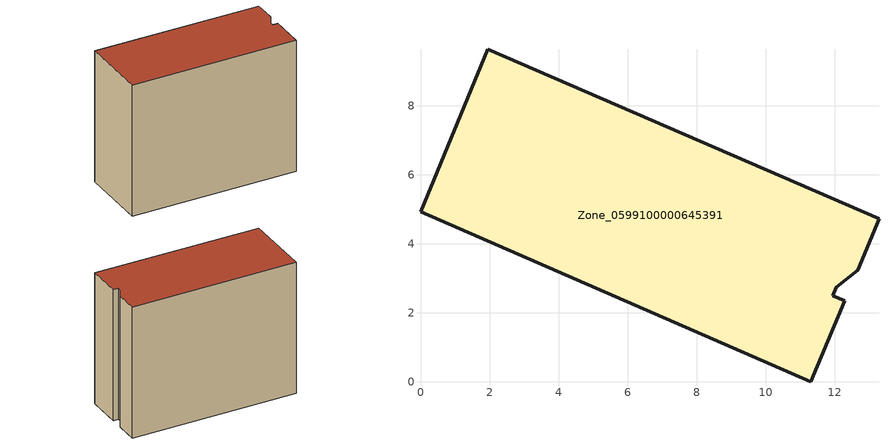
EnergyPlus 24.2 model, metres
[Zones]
Zone_0599100000645391
 floor ground (C_G): 12.67,3.24 12.04,2.74 11.94,2.49 12.29,2.34 11.32,0 0,4.93 1.96,9.64 13.29,4.73 z0
 wall outside (C_F): 12.67,3.24 13.29,4.73 1.96,9.64 0,4.93 11.32,0 12.29,2.34 11.94,2.49 12.04,2.74 12.67,3.24 z0:10.09
 roof outside (C_R): 12.04,2.74 12.67,3.24 13.29,4.73 1.96,9.64 0,4.93 11.32,0 12.29,2.34 11.94,2.49 z10.09
[BUILDING]
Pand.0599100000645391: North Axis=0; Terrain=City; Loads Convergence Tolerance Value=0.04; Temperature Convergence Tolerance Value=0.4; Solar Distribution=FullExterior; Maximum Number of Warmup Days=25; Minimum Number of Warmup Days=1
[Site:Location]
Rotterdam.The.Hague.AP_ZH_NLD Design_Conditions: Latitude=51.96; Longitude=4.45; Time Zone=1; Elevation=-4.5
[SITE:GROUNDTEMPERATURE:BUILDINGSURFACE]
18, 18, 18, 18, 18, 18, 18, 18, 18, 18, 18, 18
[MATERIAL] Thermal Absorptance=0.9; Solar Absorptance=0.7; Visible Absorptance=0.7
Name | Roughness | Thickness | Conductivity | Density | Specific Heat
G.TI.1946 | MediumSmooth | 0.15 | 1 | 540 | 1210
F.TI.1946 | Rough | 0.3 | 0.857143 | 1920 | 840
R.TI.1946 | MediumRough | 0.2 | 0.1 | 1500 | 1000
[CONSTRUCTION]
C_G: G.TI.1946
C_F: F.TI.1946
C_R: R.TI.1946
[ZONE]
Zone_0599100000645391: Type=1; Multiplier=1; Ceiling Height=Autocalculate; Volume=Autocalculate; Floor Area=autocalculate; Part of Total Floor Area=Yes
[ZONEINFILTRATION:DESIGNFLOWRATE]
Infil_Zone_0599100000645391: Zone or ZoneList or Space or SpaceList=Zone_0599100000645391; Schedule=AlwaysOn; Design Flow Rate Calculation Method=Flow/Area; Flow Rate per Floor Area=0.003; Constant Term Coefficient=1; Temperature Term Coefficient=0; Velocity Term Coefficient=0; Velocity Squared Term Coefficient=0
[HVACTEMPLATE:ZONE:IDEALLOADSAIRSYSTEM]
Zone_0599100000645391: Maximum Heating Supply Air Temperature=50; Minimum Cooling Supply Air Temperature=13; Maximum Heating Supply Air Humidity Ratio=0.0156; Minimum Cooling Supply Air Humidity Ratio=0.0077; Heating Limit=NoLimit; Cooling Limit=NoLimit; Dehumidification Control Type=ConstantSensibleHeatRatio; Cooling Sensible Heat Ratio=0.7; Dehumidification Setpoint=60; Humidification Control Type=None; Humidification Setpoint=30; Outdoor Air Method=None; Outdoor Air Flow Rate per Person=0.00944; Outdoor Air Flow Rate per Zone Floor Area=0; Outdoor Air Flow Rate per Zone=0; Demand Controlled Ventilation Type=None; Outdoor Air Economizer Type=NoEconomizer; Heat Recovery Type=None; Sensible Heat Recovery Effectiveness=0.7; Latent Heat Recovery Effectiveness=0.65
[ZONECONTROL:THERMOSTAT]
ThermostatControl_Zone_0599100000645391: Zone or ZoneList=Zone_0599100000645391; Control Type Schedule=DualSetpointControlType; Control 1=Thermostat_Zone_0599100000645391; Temperature Difference Between Cutout And Setpoint=0
[THERMOSTATSETPOINT:DUALSETPOINT]
Thermostat_Zone_0599100000645391: Heating Setpoint Temperature Schedule=HeatingSetpoint_Zone_0599100000645391; Cooling Setpoint Temperature Schedule=CoolingSetpoint_Zone_0599100000645391
[SCHEDULE:COMPACT]
HeatingSetpoint_Zone_0599100000645391: Through: 12/31, For: AllDays, Until: 24:00, 21
CoolingSetpoint_Zone_0599100000645391: Through: 12/31, For: AllDays, Until: 24:00, 24
DualSetpointControlType: Through: 12/31, For: AllDays, Until: 24:00, 4
AlwaysOn: Through: 12/31, For: AllDays, Until: 24:00, 1
